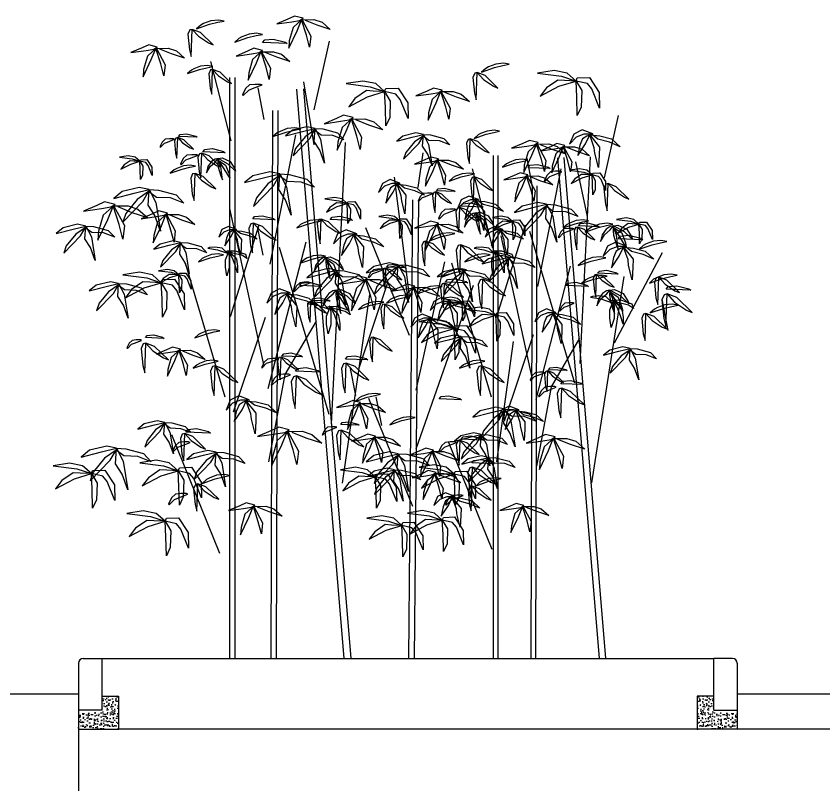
# Model space of a CAD drawing. Extents: x 216 to 1896, y 86 to 483.
# Drawn here: x 870.45 to 887.63, y 409.79 to 426.14 of the extents above; entities that cross this region are included whole.
import ezdxf

# ---------------------------------------------------------------- set-up
doc = ezdxf.new("R2010")
doc.units = 0
doc.header["$LTSCALE"] = 5
doc.header["$MEASUREMENT"] = 0
doc.layers.get('0').update_dxf_attribs({"linetype": 'CONTINUOUS'})
for name, color, linetype in [('尺寸标注', 4, 'CONTINUOUS'), ('次轮廓', 7, 'CONTINUOUS'), ('轮廓线', 1, 'CONTINUOUS')]:
    doc.layers.add(name, color=color, linetype=linetype)

# ---------------------------------------------------------------- blocks, each defined once
blk = doc.blocks.new('tree104')
at = {"color": 0}
for points in [[(-6377, 22067), (-6578, 22102), (-6839, 22076), (-7092, 21980), (-7188, 21927), (-7337, 21796), (-6883, 21953), (-6595, 22023), (-6377, 22067)], [(-3650, 22161), (-3949, 22235), (-4174, 22131), (-4563, 21966), (-4039, 22041), (-3770, 22086), (-3650, 22161), (-3994, 21847), (-4129, 21383), (-4144, 21129), (-3859, 21727), (-3695, 22131), (-3381, 21547), (-3425, 21159), (-3530, 21577), (-3702, 22113), (-3276, 22116), (-2991, 22026), (-2707, 21772), (-3156, 21921), (-3560, 22086)], [(-7487, 21778), (-7570, 21758), (-7633, 21611), (-7581, 21068), (-7518, 20839), (-7487, 21778), (-7267, 21538), (-6922, 21309), (-6766, 21246), (-7204, 21674), (-7487, 21778)], [(-5057, 21606), (-5258, 21641), (-5520, 21615), (-5773, 21519), (-5869, 21466), (-6017, 21335), (-5563, 21492), (-5275, 21562), (-5057, 21606)], [(-5049, 21318), (-4975, 21412), (-4682, 21444), (-4263, 21339), (-4200, 21287), (-5049, 21318)], [(-3260, 18994), (-2729, 21373)], [(-8694, 21167), (-8993, 21242), (-9218, 21137), (-9607, 20973), (-9083, 21048), (-8814, 21093), (-8694, 21167), (-9038, 20853), (-9173, 20390), (-9188, 20135), (-8904, 20734), (-8739, 21137), (-8425, 20554), (-8470, 20165), (-8574, 20584), (-8746, 21120), (-8320, 21122), (-8036, 21033), (-7751, 20778), (-8200, 20928), (-8604, 21093)], [(-5051, 21050), (-5350, 21125), (-5575, 21020), (-5964, 20856), (-5440, 20930), (-5171, 20975), (-5051, 21050), (-5395, 20736), (-5530, 20272), (-5545, 20018), (-5260, 20616), (-5096, 21020), (-4781, 20437), (-4826, 20048), (-4931, 20467), (-5103, 21003), (-4677, 21005), (-4392, 20916), (-4108, 20661), (-4557, 20811), (-4961, 20975)], [(-6778, 20492), (-6960, 20523), (-7198, 20499), (-7428, 20412), (-7516, 20365), (-7650, 20246), (-7238, 20388), (-6976, 20452), (-6778, 20492)], [(-6137, 17921), (-6846, 20663)], [(3486, 20569), (3285, 20604), (3023, 20578), (2770, 20482), (2674, 20429), (2526, 20298), (2980, 20455), (3268, 20525), (3486, 20569)], [(-6779, 20391), (-6855, 20372), (-6912, 20239), (-6865, 19745), (-6808, 19536), (-6779, 20391), (-6580, 20172), (-6266, 19963), (-6124, 19907), (-6523, 20296), (-6779, 20391)], [(2376, 20280), (2293, 20260), (2230, 20113), (2282, 19570), (2345, 19341), (2376, 20280), (2596, 20040), (2940, 19811), (3097, 19748), (2658, 20176), (2376, 20280)], [(5798, 19990), (5496, 20261), (5043, 20352), (4470, 20261), (5300, 20156), (5798, 19990), (5405, 20005), (5164, 20020), (4772, 19749), (4561, 19462), (5209, 19809), (5798, 19990), (5843, 20095), (6265, 20110), (6597, 19598), (6612, 19055), (6340, 19718), (6190, 19899), (5798, 19990), (5994, 19658), (5978, 19085), (5843, 18799), (5828, 19447), (5798, 19990)], [(-6196, 20117), (-6196, 0)], [(-6013, 20117), (-6013, 0)], [(-5123, 19873), (-5312, 19873), (-5500, 19853), (-5637, 19727), (-5741, 19507), (-5720, 19486), (-5532, 19675), (-5396, 19727), (-5071, 19853), (-5123, 19873)], [(-3260, 17782), (-3623, 19966)], [(-826, 19627), (-1128, 19899), (-1580, 19989), (-2153, 19899), (-1324, 19793), (-826, 19627), (-1218, 19642), (-1459, 19657), (-1852, 19386), (-2063, 19100), (-1414, 19446), (-826, 19627), (-781, 19733), (-358, 19748), (-27, 19235), (-12, 18693), (-283, 19356), (-434, 19537), (-826, 19627), (-630, 19296), (-645, 18723), (-781, 18436), (-796, 19085), (-826, 19627)], [(-4993, 18658), (-5201, 19750)], [(-3877, 19705), (-2234, 0)], [(-3636, 19725), (-1992, 0)], [(1169, 19669), (869, 19744), (645, 19639), (256, 19475), (780, 19550), (1049, 19595), (1169, 19669), (824, 19355), (690, 18892), (675, 18637), (959, 19236), (1124, 19639), (1438, 19056), (1393, 18667), (1288, 19086), (1117, 19622), (1543, 19624), (1827, 19535), (2111, 19280), (1662, 19430), (1258, 19595)], [(-4710, 18968), (-4765, 0)], [(-4527, 18968), (-4582, 0)], [(-1921, 18727), (-2250, 18809), (-2497, 18694), (-2925, 18513), (-2349, 18595), (-2053, 18644), (-1921, 18727), (-2300, 18381), (-2448, 17871), (-2464, 17591), (-2152, 18250), (-1970, 18694), (-1625, 18052), (-1674, 17624), (-1789, 18085), (-1978, 18674), (-1510, 18677), (-1197, 18579), (-884, 18299), (-1378, 18463), (-1822, 18644)], [(6789, 16636), (7272, 18799)], [(-3732, 18335), (-3933, 18370), (-4195, 18344), (-4448, 18248), (-4544, 18196), (-4692, 18065), (-4239, 18222), (-3951, 18292), (-3732, 18335)], [(-3235, 18345), (-3520, 18405), (-4013, 18285), (-4253, 18090), (-3669, 18240), (-3235, 18345), (-3041, 17971), (-2906, 17148), (-3071, 17597), (-3265, 17896), (-3235, 18345), (-2966, 18330), (-2457, 18195), (-2233, 17956), (-2622, 18105), (-3026, 18120), (-3250, 18285), (-3579, 18061), (-3909, 17657), (-3998, 17402), (-3415, 18001), (-3250, 18285)], [(517, 18138), (258, 18193), (-191, 18084), (-408, 17907), (122, 18043), (517, 18138), (694, 17798), (816, 17050), (666, 17458), (489, 17730), (517, 18138), (762, 18125), (1224, 18002), (1428, 17785), (1074, 17921), (707, 17934), (503, 18084), (204, 17880), (-96, 17513), (-177, 17282), (353, 17825), (503, 18084)], [(3147, 18252), (2965, 18284), (2727, 18260), (2497, 18173), (2409, 18125), (2274, 18006), (2687, 18149), (2949, 18212), (3147, 18252)], [(6380, 18164), (6013, 18300), (5720, 18154), (5573, 17808), (5814, 18060), (6086, 18164), (6380, 18164), (6170, 18081), (6024, 17986), (5929, 17767), (5856, 17411), (6128, 17819), (6275, 18123), (6610, 17704), (6600, 17432), (6579, 16992), (6453, 17494), (6432, 17683), (6275, 18123), (6621, 18091), (7029, 17986), (7322, 17714), (6956, 17871), (6558, 17976), (6369, 18123)], [(-8134, 17988), (-8277, 17988), (-8420, 17973), (-8523, 17877), (-8602, 17711), (-8587, 17695), (-8444, 17838), (-8341, 17877), (-8095, 17973), (-8134, 17988)], [(-7990, 18032), (-8053, 18016), (-8101, 17905), (-8061, 17494), (-8014, 17320), (-7990, 18032), (-7824, 17850), (-7562, 17676), (-7444, 17628), (-7776, 17953), (-7990, 18032)], [(-7960, 18068), (-7904, 18139), (-7682, 18163), (-7365, 18084), (-7317, 18044), (-7960, 18068)], [(-4785, 13651), (-3900, 18123)], [(2138, 17990), (2062, 17971), (2005, 17838), (2053, 17344), (2110, 17135), (2138, 17990), (2338, 17771), (2651, 17563), (2794, 17506), (2395, 17895), (2138, 17990)], [(4483, 17857), (4184, 17931), (3960, 17827), (3570, 17662), (4094, 17737), (4364, 17782), (4483, 17857), (4139, 17542), (4004, 17079), (3989, 16824), (4274, 17423), (4438, 17827), (4753, 17243), (4708, 16854), (4603, 17273), (4431, 17809), (4857, 17812), (5142, 17722), (5426, 17468), (4977, 17617), (4573, 17782)], [(-7121, 17535), (-7054, 17621), (-6788, 17649), (-6407, 17554), (-6350, 17507), (-7121, 17535)], [(-2668, 8108), (-2184, 17863)], [(5409, 17754), (5137, 17822), (4933, 17727), (4579, 17577), (5055, 17645), (5300, 17686), (5409, 17754), (5096, 17468), (4973, 17047), (4960, 16816), (5218, 17360), (5368, 17727), (5654, 17196), (5613, 16843), (5517, 17224), (5361, 17711), (5749, 17713), (6007, 17631), (6266, 17400), (5858, 17536), (5490, 17686)], [(-9301, 17211), (-9460, 17354), (-9698, 17402), (-9999, 17354), (-9563, 17298), (-9301, 17211), (-9507, 17219), (-9634, 17227), (-9841, 17084), (-9952, 16934), (-9610, 17116), (-9301, 17211), (-9277, 17267), (-9055, 17275), (-8880, 17005), (-8873, 16719), (-9015, 17068), (-9095, 17164), (-9301, 17211), (-9198, 17037), (-9206, 16735), (-9277, 16585), (-9285, 16926), (-9301, 17211)], [(-7330, 17440), (-7502, 17440), (-7673, 17421), (-7797, 17307), (-7892, 17107), (-7873, 17088), (-7702, 17259), (-7578, 17307), (-7283, 17421), (-7330, 17440)], [(-7157, 17492), (-7233, 17473), (-7290, 17340), (-7243, 16846), (-7186, 16638), (-7157, 17492), (-6958, 17274), (-6644, 17065), (-6502, 17008), (-6901, 17397), (-7157, 17492)], [(1041, 17292), (768, 17360), (564, 17265), (211, 17115), (687, 17183), (932, 17224), (1041, 17292), (728, 17006), (605, 16585), (592, 16353), (850, 16897), (1000, 17265), (1285, 16734), (1245, 16381), (1149, 16761), (993, 17249), (1381, 17251), (1639, 17169), (1898, 16938), (1489, 17074), (1122, 17224)], [(329, 16310), (513, 17509)], [(2928, 17412), (2928, 0)], [(3094, 17412), (3094, 0)], [(5375, 17346), (6821, 0)], [(5947, 10213), (6301, 17363)], [(-7372, 17047), (-7554, 17079), (-7792, 17055), (-8023, 16967), (-8110, 16920), (-8245, 16801), (-7832, 16944), (-7570, 17007), (-7372, 17047)], [(-6592, 17304), (-6695, 17288), (-6822, 17201), (-6949, 17026), (-6997, 16812), (-6870, 17026), (-6687, 17185), (-6592, 17304), (-6449, 17327), (-6172, 17201), (-6013, 16947), (-5989, 16875), (-6243, 17113), (-6592, 17304), (-6600, 17153), (-6584, 17010), (-6497, 16709), (-6441, 16574), (-6497, 17026), (-6592, 17256), (-6330, 17082), (-6211, 16772), (-6187, 16638), (-6465, 17074), (-6592, 17256)], [(4129, 17250), (3947, 17281), (3709, 17257), (3479, 17170), (3392, 17123), (3257, 17004), (3669, 17146), (3931, 17210), (4129, 17250)], [(4292, 16330), (4102, 17323)], [(4137, 16988), (4204, 17074), (4470, 17102), (4851, 17007), (4908, 16959), (4137, 16988)], [(5156, 17328), (6601, 0)], [(6191, 15301), (5791, 17197)], [(-7390, 16793), (-7473, 16773), (-7536, 16626), (-7484, 16083), (-7421, 15854), (-7390, 16793), (-7170, 16553), (-6826, 16324), (-6669, 16261), (-7108, 16689), (-7390, 16793)], [(-4454, 16777), (-4795, 16849), (-5388, 16705), (-5675, 16472), (-4975, 16652), (-4454, 16777), (-4221, 16329), (-4059, 15341), (-4257, 15880), (-4490, 16239), (-4454, 16777), (-4131, 16759), (-3520, 16598), (-3251, 16311), (-3718, 16490), (-4203, 16508), (-4472, 16705), (-4867, 16436), (-5262, 15952), (-5370, 15646), (-4670, 16364), (-4472, 16705)], [(2279, 16774), (2097, 16805), (1859, 16782), (1629, 16694), (1541, 16647), (1407, 16528), (1819, 16671), (2081, 16734), (2279, 16774)], [(2920, 14203), (2211, 16945)], [(4135, 16744), (3863, 16812), (3659, 16717), (3305, 16568), (3781, 16636), (4026, 16676), (4135, 16744), (3822, 16459), (3700, 16037), (3686, 15806), (3945, 16350), (4094, 16717), (4380, 16187), (4339, 15833), (4244, 16214), (4088, 16701), (4475, 16703), (4734, 16622), (4992, 16391), (4584, 16527), (4217, 16676)], [(4481, 12880), (5285, 16945)], [(5261, 16866), (5089, 16866), (4918, 16847), (4794, 16732), (4699, 16533), (4718, 16514), (4889, 16685), (5013, 16732), (5308, 16847), (5261, 16866)], [(6352, 16743), (6177, 16900), (5915, 16952), (5584, 16900), (6064, 16839), (6352, 16743), (6125, 16752), (5985, 16760), (5758, 16603), (5636, 16437), (6011, 16638), (6352, 16743), (6378, 16804), (6622, 16813), (6814, 16516), (6823, 16202), (6666, 16586), (6579, 16690), (6352, 16743), (6465, 16551), (6456, 16219), (6378, 16054), (6369, 16429), (6352, 16743)], [(-303, 16452), (-636, 16576), (-903, 16443), (-1036, 16129), (-817, 16357), (-570, 16452), (-303, 16452), (-493, 16376), (-627, 16291), (-712, 16091), (-779, 15767), (-532, 16138), (-398, 16414), (-94, 16034), (-103, 15786), (-122, 15387), (-236, 15843), (-255, 16015), (-398, 16414), (-84, 16386), (287, 16291), (554, 16043), (221, 16186), (-141, 16281), (-313, 16414)], [(33, 12549), (-487, 16661)], [(2278, 16673), (2202, 16654), (2145, 16521), (2192, 16027), (2249, 15818), (2278, 16673), (2477, 16454), (2791, 16246), (2933, 16189), (2534, 16578), (2278, 16673)], [(-8977, 16232), (-9318, 16304), (-9911, 16161), (-10198, 15927), (-9498, 16107), (-8977, 16232), (-8744, 15784), (-8582, 14796), (-8779, 15335), (-9013, 15694), (-8977, 16232), (-8654, 16214), (-8043, 16053), (-7774, 15766), (-8241, 15945), (-8726, 15963), (-8995, 16161), (-9390, 15891), (-9785, 15407), (-9893, 15102), (-9192, 15820), (-8995, 16161)], [(972, 16188), (1027, 16259), (1250, 16283), (1567, 16204), (1615, 16164), (972, 16188)], [(4279, 16367), (4232, 0)], [(4445, 16367), (4398, 0)], [(6910, 16437), (6827, 16416), (6764, 16270), (6816, 15727), (6879, 15497), (6910, 16437), (7130, 16197), (7475, 15967), (7631, 15905), (7192, 16333), (6910, 16437)], [(-2127, 15752), (-2301, 15909), (-2563, 15962), (-2895, 15909), (-2415, 15848), (-2127, 15752), (-2354, 15761), (-2493, 15770), (-2720, 15613), (-2843, 15447), (-2467, 15648), (-2127, 15752), (-2101, 15813), (-1856, 15822), (-1664, 15525), (-1656, 15211), (-1813, 15595), (-1900, 15700), (-2127, 15752), (-2013, 15560), (-2022, 15229), (-2101, 15063), (-2109, 15438), (-2127, 15752)], [(797, 16109), (654, 16109), (512, 16093), (408, 15998), (329, 15831), (345, 15815), (488, 15958), (591, 15998), (837, 16093), (797, 16109)], [(942, 16152), (878, 16136), (831, 16025), (871, 15614), (918, 15440), (942, 16152), (1108, 15970), (1369, 15796), (1488, 15748), (1155, 16073), (942, 16152)], [(2427, 15884), (2093, 16008), (1827, 15875), (1693, 15561), (1912, 15789), (2160, 15884), (2427, 15884), (2236, 15808), (2103, 15723), (2017, 15523), (1950, 15199), (2198, 15570), (2331, 15846), (2636, 15466), (2626, 15218), (2607, 14818), (2493, 15275), (2474, 15447), (2331, 15846), (2645, 15818), (3017, 15723), (3283, 15475), (2950, 15618), (2588, 15713), (2417, 15846)], [(-10157, 15721), (-10517, 15810), (-10786, 15685), (-11253, 15487), (-10624, 15577), (-10301, 15631), (-10157, 15721), (-10570, 15344), (-10732, 14787), (-10750, 14482), (-10409, 15200), (-10211, 15685), (-9834, 14985), (-9888, 14518), (-10014, 15021), (-10220, 15664), (-9708, 15667), (-9367, 15559), (-9026, 15254), (-9565, 15433), (-10050, 15631)], [(141, 15880), (0, 0)], [(341, 15878), (200, 0)], [(1811, 15655), (1877, 15741), (2144, 15770), (2525, 15674), (2582, 15627), (1811, 15655)], [(4781, 15722), (4471, 15787), (3932, 15657), (3671, 15444), (4308, 15608), (4781, 15722), (4993, 15314), (5140, 14416), (4961, 14906), (4748, 15232), (4781, 15722), (5075, 15706), (5630, 15559), (5875, 15298), (5450, 15461), (5010, 15477), (4765, 15657), (4406, 15412), (4046, 14971), (3949, 14694), (4585, 15347), (4765, 15657)], [(-8341, 15417), (-8640, 15492), (-8864, 15387), (-9253, 15222), (-8730, 15297), (-8460, 15342), (-8341, 15417), (-8685, 15103), (-8819, 14639), (-8834, 14385), (-8550, 14983), (-8385, 15387), (-8071, 14803), (-8116, 14415), (-8221, 14833), (-8393, 15369), (-7966, 15372), (-7682, 15282), (-7398, 15028), (-7847, 15177), (-8251, 15342)], [(-4993, 10116), (-6189, 15575)], [(1601, 15560), (1430, 15560), (1258, 15541), (1135, 15427), (1039, 15227), (1058, 15208), (1230, 15379), (1354, 15427), (1649, 15541), (1601, 15560)], [(1775, 15612), (1699, 15593), (1642, 15460), (1689, 14967), (1746, 14758), (1775, 15612), (1974, 15394), (2287, 15185), (2430, 15128), (2031, 15517), (1775, 15612)], [(2339, 15424), (2236, 15408), (2109, 15321), (1982, 15146), (1935, 14932), (2062, 15146), (2244, 15305), (2339, 15424), (2482, 15448), (2760, 15321), (2919, 15067), (2942, 14996), (2689, 15234), (2339, 15424), (2332, 15273), (2347, 15130), (2435, 14829), (2490, 14694), (2435, 15146), (2339, 15376), (2601, 15202), (2720, 14892), (2744, 14758), (2466, 15194), (2339, 15376)], [(-5391, 15214), (-5325, 15300), (-5058, 15328), (-4677, 15233), (-4620, 15185), (-5391, 15214)], [(-2996, 15154), (-3178, 15185), (-3416, 15162), (-3647, 15074), (-3734, 15027), (-3869, 14908), (-3456, 15051), (-3194, 15114), (-2996, 15154)], [(-3023, 15212), (-3099, 15193), (-3156, 15060), (-3109, 14566), (-3052, 14357), (-3023, 15212), (-2824, 14993), (-2511, 14785), (-2368, 14728), (-2767, 15117), (-3023, 15212)], [(-2707, 15195), (-2640, 15281), (-2374, 15309), (-1993, 15214), (-1936, 15166), (-2707, 15195)], [(-328, 15160), (-487, 15303), (-725, 15350), (-1027, 15303), (-590, 15247), (-328, 15160), (-535, 15168), (-662, 15176), (-868, 15033), (-979, 14882), (-638, 15065), (-328, 15160), (-305, 15216), (-82, 15223), (92, 14954), (100, 14668), (-43, 15017), (-122, 15112), (-328, 15160), (-225, 14986), (-233, 14684), (-305, 14534), (-313, 14875), (-328, 15160)], [(1035, 15072), (763, 15140), (559, 15045), (206, 14895), (682, 14963), (927, 15004), (1035, 15072), (723, 14787), (600, 14365), (586, 14134), (845, 14678), (995, 15045), (1280, 14515), (1239, 14161), (1144, 14542), (988, 15029), (1376, 15031), (1634, 14950), (1892, 14719), (1484, 14855), (1117, 15004)], [(3601, 15122), (3442, 15265), (3204, 15313), (2903, 15265), (3339, 15210), (3601, 15122), (3395, 15130), (3268, 15138), (3062, 14996), (2950, 14845), (3292, 15027), (3601, 15122), (3625, 15178), (3847, 15186), (4022, 14916), (4030, 14631), (3887, 14980), (3807, 15075), (3601, 15122), (3704, 14948), (3696, 14647), (3625, 14496), (3617, 14837), (3601, 15122)], [(6228, 15154), (6046, 15185), (5808, 15162), (5578, 15074), (5490, 15027), (5355, 14908), (5768, 15051), (6030, 15114), (6228, 15154)], [(7972, 15040), (7798, 15197), (7536, 15249), (7204, 15197), (7684, 15136), (7972, 15040), (7745, 15049), (7606, 15057), (7379, 14900), (7256, 14734), (7632, 14935), (7972, 15040), (7998, 15101), (8243, 15110), (8435, 14813), (8443, 14499), (8286, 14883), (8199, 14987), (7972, 15040), (8086, 14848), (8077, 14516), (7998, 14351), (7990, 14726), (7972, 15040)], [(-11173, 14971), (-11457, 15031), (-11951, 14911), (-12191, 14717), (-11607, 14866), (-11173, 14971), (-10978, 14597), (-10844, 13774), (-11008, 14223), (-11203, 14522), (-11173, 14971), (-10904, 14956), (-10395, 14821), (-10170, 14582), (-10559, 14732), (-10963, 14747), (-11188, 14911), (-11517, 14687), (-11846, 14283), (-11936, 14029), (-11353, 14627), (-11188, 14911)], [(-5956, 14853), (-6234, 14956), (-6456, 14845), (-6567, 14583), (-6385, 14774), (-6179, 14853), (-5956, 14853), (-6115, 14789), (-6226, 14718), (-6298, 14551), (-6353, 14282), (-6147, 14591), (-6036, 14821), (-5782, 14504), (-5790, 14298), (-5806, 13965), (-5901, 14345), (-5917, 14488), (-6036, 14821), (-5774, 14797), (-5464, 14718), (-5242, 14512), (-5520, 14631), (-5821, 14710), (-5964, 14821)], [(-6162, 11840), (-5169, 15007)], [(-5365, 15066), (-5456, 15043), (-5524, 14884), (-5467, 14291), (-5399, 14041), (-5365, 15066), (-5125, 14804), (-4749, 14553), (-4578, 14485), (-5057, 14952), (-5365, 15066)], [(-5034, 13957), (-5223, 14950)], [(-1793, 14706), (-2160, 14842), (-2453, 14696), (-2600, 14350), (-2359, 14601), (-2087, 14706), (-1793, 14706), (-2003, 14622), (-2149, 14528), (-2244, 14308), (-2317, 13952), (-2045, 14361), (-1898, 14664), (-1563, 14246), (-1573, 13973), (-1594, 13534), (-1720, 14036), (-1741, 14225), (-1898, 14664), (-1552, 14633), (-1144, 14528), (-851, 14256), (-1217, 14413), (-1615, 14518), (-1804, 14664)], [(33, 11178), (-1480, 14912)], [(3268, 14853), (2990, 14956), (2768, 14845), (2657, 14583), (2839, 14774), (3046, 14853), (3268, 14853), (3109, 14789), (2998, 14718), (2927, 14551), (2871, 14282), (3077, 14591), (3188, 14821), (3442, 14504), (3434, 14298), (3419, 13965), (3323, 14345), (3307, 14488), (3188, 14821), (3450, 14797), (3760, 14718), (3982, 14512), (3704, 14631), (3403, 14710), (3260, 14821)], [(3062, 11840), (4055, 15007)], [(5695, 14887), (5538, 14887), (5381, 14870), (5268, 14765), (5180, 14582), (5198, 14564), (5355, 14721), (5468, 14765), (5739, 14870), (5695, 14887)], [(5854, 14935), (5785, 14917), (5732, 14795), (5776, 14343), (5828, 14151), (5854, 14935), (6037, 14734), (6324, 14543), (6455, 14491), (6089, 14848), (5854, 14935)], [(5887, 14974), (5948, 15053), (6193, 15079), (6542, 14992), (6594, 14948), (5887, 14974)], [(7073, 15030), (6872, 15065), (6610, 15039), (6357, 14943), (6261, 14890), (6113, 14760), (6567, 14917), (6855, 14986), (7073, 15030)], [(7091, 14975), (6978, 14957), (6838, 14862), (6698, 14670), (6646, 14434), (6786, 14670), (6986, 14844), (7091, 14975), (7248, 15001), (7554, 14862), (7728, 14582), (7754, 14504), (7475, 14766), (7091, 14975), (7082, 14809), (7100, 14652), (7196, 14321), (7257, 14172), (7196, 14670), (7091, 14923), (7379, 14731), (7510, 14390), (7536, 14242), (7231, 14722), (7091, 14923)], [(1601, 14707), (1419, 14739), (1181, 14715), (951, 14628), (864, 14581), (729, 14462), (1141, 14604), (1403, 14668), (1601, 14707)], [(4292, 9666), (3204, 14629)], [(5757, 9535), (4196, 14786)], [(7258, 14526), (7332, 14620), (7625, 14652), (8044, 14547), (8107, 14495), (7258, 14526)], [(-7888, 14400), (-8147, 14454), (-8596, 14345), (-8813, 14169), (-8283, 14305), (-7888, 14400), (-7711, 14060), (-7589, 13312), (-7739, 13720), (-7916, 13992), (-7888, 14400), (-7643, 14386), (-7181, 14264), (-6977, 14046), (-7331, 14182), (-7698, 14196), (-7902, 14345), (-8201, 14142), (-8501, 13774), (-8582, 13543), (-8052, 14087), (-7902, 14345)], [(-4854, 9346), (-3545, 14426)], [(593, 14445), (517, 14426), (460, 14293), (507, 13800), (564, 13591), (593, 14445), (792, 14227), (1105, 14018), (1248, 13961), (849, 14350), (593, 14445)], [(1806, 14315), (1715, 14292), (1647, 14133), (1704, 13540), (1772, 13290), (1806, 14315), (2046, 14053), (2422, 13802), (2593, 13734), (2114, 14201), (1806, 14315)], [(7545, 14279), (7179, 14415), (6886, 14268), (6739, 13923), (6980, 14174), (7252, 14279), (7545, 14279), (7336, 14195), (7189, 14101), (7095, 13881), (7022, 13525), (7294, 13933), (7441, 14237), (7776, 13818), (7765, 13546), (7744, 13106), (7619, 13609), (7598, 13797), (7441, 14237), (7786, 14205), (8195, 14101), (8488, 13828), (8121, 13986), (7723, 14090), (7535, 14237)], [(8940, 14438), (8739, 14473), (8477, 14447), (8224, 14351), (8128, 14298), (7980, 14167), (8434, 14324), (8722, 14394), (8940, 14438)], [(-6401, 13973), (-6583, 14004), (-6821, 13980), (-7051, 13893), (-7139, 13846), (-7273, 13727), (-6861, 13869), (-6599, 13933), (-6401, 13973)], [(-6329, 14084), (-6448, 14210), (-6702, 14242), (-6885, 14226), (-6948, 14203), (-6615, 14147), (-6266, 14028), (-6337, 14091), (-6258, 14107), (-6004, 14115), (-5647, 13996), (-5591, 13846), (-5750, 13949), (-6083, 14036), (-6250, 14115), (-6020, 13917), (-5956, 13822), (-5917, 13576), (-5917, 13354), (-6004, 13616), (-6091, 13854), (-6226, 14107), (-6202, 13909), (-6202, 13528), (-6290, 13251), (-6337, 13544), (-6337, 13806), (-6224, 14093)], [(-2747, 8452), (-4464, 14228)], [(2823, 13973), (2641, 14004), (2403, 13980), (2173, 13893), (2086, 13846), (1951, 13727), (2363, 13869), (2625, 13933), (2823, 13973)], [(2895, 14084), (2776, 14210), (2522, 14242), (2339, 14226), (2276, 14203), (2609, 14147), (2958, 14028), (2887, 14091), (2966, 14107), (3220, 14115), (3577, 13996), (3633, 13846), (3474, 13949), (3141, 14036), (2974, 14115), (3204, 13917), (3268, 13822), (3307, 13576), (3307, 13354), (3220, 13616), (3133, 13854), (2998, 14107), (3022, 13909), (3022, 13528), (2935, 13251), (2887, 13544), (2887, 13806), (3000, 14093)], [(7136, 10927), (8793, 14057)], [(-2876, 13933), (-3058, 13964), (-3296, 13940), (-3526, 13853), (-3614, 13806), (-3749, 13687), (-3336, 13829), (-3074, 13893), (-2876, 13933)], [(-2859, 13882), (-2962, 13867), (-3089, 13779), (-3216, 13605), (-3264, 13391), (-3137, 13605), (-2954, 13763), (-2859, 13882), (-2716, 13906), (-2438, 13779), (-2280, 13526), (-2256, 13454), (-2510, 13692), (-2859, 13882), (-2867, 13732), (-2851, 13589), (-2764, 13288), (-2708, 13153), (-2764, 13605), (-2859, 13835), (-2597, 13660), (-2478, 13351), (-2454, 13216), (-2732, 13652), (-2859, 13835)], [(269, 9288), (1262, 13731)], [(3472, 13894), (3213, 13948), (2764, 13839), (2547, 13662), (3077, 13798), (3472, 13894), (3649, 13554), (3771, 12806), (3622, 13214), (3445, 13486), (3472, 13894), (3717, 13880), (4179, 13758), (4383, 13540), (4030, 13676), (3662, 13690), (3458, 13839), (3159, 13635), (2860, 13268), (2778, 13037), (3309, 13581), (3458, 13839)], [(6832, 13873), (6632, 13908), (6370, 13882), (6117, 13786), (6021, 13734), (5872, 13603), (6326, 13760), (6614, 13829), (6832, 13873)], [(-7951, 13281), (-8109, 13423), (-8347, 13471), (-8649, 13423), (-8213, 13368), (-7951, 13281), (-8157, 13289), (-8284, 13297), (-8490, 13154), (-8601, 13003), (-8260, 13186), (-7951, 13281), (-7927, 13336), (-7705, 13344), (-7530, 13075), (-7522, 12789), (-7665, 13138), (-7744, 13233), (-7951, 13281), (-7848, 13106), (-7855, 12805), (-7927, 12654), (-7935, 12995), (-7951, 13281)], [(-6351, 9051), (-7723, 13684)], [(-2499, 13438), (-2783, 13497), (-3277, 13378), (-3516, 13183), (-2932, 13333), (-2499, 13438), (-2304, 13064), (-2169, 12241), (-2334, 12690), (-2528, 12989), (-2499, 13438), (-2229, 13423), (-1720, 13288), (-1496, 13049), (-1885, 13198), (-2289, 13213), (-2513, 13378), (-2843, 13153), (-3172, 12749), (-3262, 12495), (-2678, 13094), (-2513, 13378)], [(-356, 13631), (-667, 13697), (-1205, 13566), (-1466, 13354), (-830, 13517), (-356, 13631), (-144, 13224), (3, 12326), (-177, 12816), (-389, 13142), (-356, 13631), (-63, 13615), (493, 13468), (737, 13207), (313, 13370), (-128, 13387), (-373, 13566), (-732, 13321), (-1091, 12881), (-1189, 12604), (-552, 13256), (-373, 13566)], [(-925, 13473), (-1068, 13473), (-1211, 13457), (-1314, 13362), (-1393, 13195), (-1378, 13180), (-1235, 13322), (-1132, 13362), (-886, 13457), (-925, 13473)], [(-781, 13516), (-844, 13500), (-892, 13390), (-852, 12978), (-804, 12804), (-781, 13516), (-615, 13334), (-353, 13160), (-235, 13113), (-567, 13437), (-781, 13516)], [(-751, 13552), (-695, 13624), (-473, 13647), (-156, 13568), (-108, 13528), (-751, 13552)], [(1921, 13439), (1662, 13493), (1214, 13385), (996, 13208), (1526, 13344), (1921, 13439), (2098, 13099), (2220, 12351), (2071, 12759), (1894, 13031), (1921, 13439), (2166, 13425), (2628, 13303), (2832, 13086), (2479, 13222), (2111, 13235), (1907, 13385), (1608, 13181), (1309, 12814), (1227, 12582), (1758, 13126), (1907, 13385)], [(2011, 13452), (1829, 13484), (1591, 13460), (1361, 13373), (1273, 13325), (1138, 13206), (1551, 13349), (1813, 13412), (2011, 13452)], [(2873, 9051), (1502, 13684)], [(4417, 8967), (5607, 13584)], [(6546, 13335), (6607, 13413), (6852, 13439), (7201, 13352), (7253, 13308), (6546, 13335)], [(-8562, 13010), (-8864, 13281), (-9316, 13372), (-9890, 13281), (-9060, 13176), (-8562, 13010), (-8955, 13025), (-9196, 13040), (-9588, 12769), (-9799, 12482), (-9151, 12829), (-8562, 13010), (-8517, 13116), (-8095, 13131), (-7763, 12618), (-7748, 12075), (-8019, 12739), (-8170, 12920), (-8562, 13010), (-8366, 12678), (-8381, 12106), (-8517, 11819), (-8532, 12467), (-8562, 13010)], [(-1430, 13166), (-1756, 13248), (-2001, 13134), (-2425, 12954), (-1854, 13036), (-1560, 13085), (-1430, 13166), (-1805, 12824), (-1952, 12318), (-1968, 12040), (-1658, 12693), (-1478, 13134), (-1136, 12497), (-1185, 12073), (-1299, 12530), (-1486, 13114), (-1021, 13117), (-711, 13019), (-401, 12742), (-891, 12905), (-1332, 13085)], [(1279, 13033), (1345, 13119), (1612, 13147), (1993, 13052), (2050, 13004), (1279, 13033)], [(6871, 13234), (6689, 13266), (6451, 13242), (6220, 13155), (6133, 13107), (5998, 12988), (6411, 13131), (6673, 13194), (6871, 13234)], [(6340, 6080), (7468, 13227)], [(6513, 13295), (6444, 13277), (6391, 13156), (6435, 12703), (6487, 12512), (6513, 13295), (6696, 13095), (6983, 12903), (7114, 12851), (6748, 13208), (6513, 13295)], [(9298, 13268), (9097, 13303), (8835, 13277), (8582, 13181), (8486, 13129), (8338, 12998), (8792, 13155), (9080, 13225), (9298, 13268)], [(8660, 13200), (8577, 13179), (8514, 13033), (8566, 12490), (8629, 12260), (8660, 13200), (8880, 12960), (9224, 12730), (9381, 12668), (8942, 13096), (8660, 13200)], [(-10035, 12983), (-10319, 13042), (-10813, 12923), (-11052, 12728), (-10469, 12878), (-10035, 12983), (-9840, 12609), (-9705, 11786), (-9870, 12235), (-10065, 12534), (-10035, 12983), (-9765, 12968), (-9256, 12833), (-9032, 12594), (-9421, 12743), (-9825, 12758), (-10050, 12923), (-10379, 12698), (-10708, 12295), (-10798, 12040), (-10214, 12639), (-10050, 12923)], [(-3449, 13026), (-3606, 13026), (-3763, 13009), (-3876, 12904), (-3964, 12721), (-3946, 12704), (-3789, 12861), (-3676, 12904), (-3405, 13009), (-3449, 13026)], [(-3768, 12909), (-3701, 12994), (-3434, 13023), (-3054, 12928), (-2996, 12880), (-3768, 12909)], [(-1703, 10063), (-700, 13048)], [(222, 12890), (-50, 12958), (-254, 12863), (-608, 12713), (-132, 12781), (113, 12822), (222, 12890), (-91, 12604), (-213, 12183), (-227, 11952), (32, 12496), (181, 12863), (467, 12332), (426, 11979), (331, 12360), (175, 12847), (562, 12849), (821, 12768), (1079, 12536), (671, 12672), (304, 12822)], [(269, 7255), (2255, 12927)], [(1170, 12872), (987, 12903), (749, 12879), (519, 12792), (432, 12745), (297, 12626), (710, 12768), (972, 12832), (1170, 12872)], [(1243, 12990), (1167, 12971), (1110, 12838), (1157, 12344), (1214, 12135), (1243, 12990), (1442, 12771), (1756, 12563), (1898, 12506), (1499, 12895), (1243, 12990)], [(2571, 13131), (2480, 13108), (2411, 12949), (2468, 12356), (2537, 12106), (2571, 13131), (2810, 12869), (3186, 12618), (3357, 12550), (2879, 13017), (2571, 13131)], [(5457, 12909), (5523, 12994), (5790, 13023), (6171, 12928), (6228, 12880), (5457, 12909)], [(8920, 12781), (8993, 12875), (9286, 12906), (9705, 12802), (9768, 12749), (8920, 12781)], [(-4099, 12657), (-4466, 12793), (-4759, 12647), (-4906, 12301), (-4665, 12552), (-4392, 12657), (-4099, 12657), (-4309, 12573), (-4455, 12479), (-4550, 12259), (-4623, 11903), (-4351, 12312), (-4204, 12615), (-3869, 12197), (-3879, 11924), (-3900, 11485), (-4026, 11987), (-4047, 12176), (-4204, 12615), (-3858, 12584), (-3450, 12479), (-3157, 12207), (-3523, 12364), (-3921, 12469), (-4110, 12615)], [(-2505, 12751), (-2618, 12733), (-2758, 12637), (-2897, 12446), (-2950, 12210), (-2810, 12446), (-2609, 12620), (-2505, 12751), (-2348, 12777), (-2042, 12637), (-1868, 12358), (-1841, 12280), (-2121, 12541), (-2505, 12751), (-2513, 12585), (-2496, 12428), (-2400, 12097), (-2339, 11948), (-2400, 12446), (-2505, 12699), (-2217, 12507), (-2086, 12166), (-2060, 12018), (-2365, 12498), (-2505, 12699)], [(-2284, 6074), (-1339, 12596)], [(108, 12551), (-74, 12583), (-312, 12559), (-542, 12472), (-629, 12424), (-764, 12305), (-352, 12448), (-90, 12512), (108, 12551)], [(6968, 12751), (6855, 12733), (6715, 12637), (6576, 12446), (6523, 12210), (6663, 12446), (6864, 12620), (6968, 12751), (7125, 12777), (7431, 12637), (7606, 12358), (7632, 12280), (7352, 12541), (6968, 12751), (6960, 12585), (6977, 12428), (7073, 12097), (7134, 11948), (7073, 12446), (6968, 12699), (7256, 12507), (7387, 12166), (7414, 12018), (7108, 12498), (6968, 12699)], [(8949, 12618), (8848, 12593), (8773, 12417), (8836, 11766), (8911, 11490), (8949, 12618), (9212, 12330), (9626, 12054), (9814, 11979), (9287, 12493), (8949, 12618)], [(-2828, 12157), (-2959, 12296), (-3238, 12331), (-3439, 12314), (-3509, 12287), (-3142, 12226), (-2758, 12095), (-2837, 12165), (-2749, 12183), (-2470, 12191), (-2077, 12061), (-2016, 11895), (-2191, 12008), (-2557, 12104), (-2741, 12191), (-2487, 11973), (-2418, 11869), (-2374, 11598), (-2374, 11354), (-2470, 11642), (-2566, 11904), (-2714, 12183), (-2688, 11965), (-2688, 11546), (-2784, 11241), (-2837, 11563), (-2837, 11851), (-2712, 12167)], [(-3384, 12355), (-3448, 12339), (-3495, 12229), (-3456, 11817), (-3408, 11643), (-3384, 12355), (-3218, 12173), (-2957, 11999), (-2838, 11952), (-3171, 12276), (-3384, 12355)], [(-3354, 12391), (-3299, 12463), (-3077, 12486), (-2759, 12407), (-2712, 12367), (-3354, 12391)], [(-853, 12331), (-1035, 12363), (-1273, 12339), (-1503, 12252), (-1591, 12204), (-1726, 12085), (-1313, 12228), (-1051, 12291), (-853, 12331)], [(1480, 12369), (1146, 12492), (880, 12359), (746, 12045), (965, 12273), (1213, 12369), (1480, 12369), (1289, 12292), (1156, 12207), (1070, 12007), (1003, 11683), (1251, 12055), (1384, 12331), (1689, 11950), (1679, 11702), (1660, 11303), (1546, 11760), (1527, 11931), (1384, 12331), (1698, 12302), (2070, 12207), (2336, 11959), (2003, 12102), (1641, 12197), (1470, 12331)], [(1859, 12320), (1700, 12463), (1462, 12510), (1160, 12463), (1597, 12407), (1859, 12320), (1652, 12328), (1525, 12336), (1319, 12193), (1208, 12042), (1549, 12225), (1859, 12320), (1882, 12375), (2105, 12383), (2279, 12114), (2287, 11828), (2144, 12177), (2065, 12272), (1859, 12320), (1962, 12145), (1954, 11844), (1882, 11693), (1874, 12034), (1859, 12320)], [(5695, 12312), (5552, 12312), (5410, 12296), (5306, 12201), (5227, 12034), (5243, 12018), (5386, 12161), (5489, 12201), (5735, 12296), (5695, 12312)], [(6975, 12378), (6844, 12517), (6565, 12552), (6364, 12535), (6294, 12508), (6661, 12447), (7045, 12317), (6966, 12386), (7054, 12404), (7333, 12412), (7726, 12282), (7787, 12116), (7612, 12229), (7246, 12325), (7062, 12412), (7315, 12194), (7385, 12090), (7429, 11819), (7429, 11575), (7333, 11863), (7237, 12125), (7089, 12404), (7115, 12186), (7115, 11767), (7019, 11462), (6966, 11784), (6966, 12072), (7090, 12388)], [(8990, 11353), (8782, 12444)], [(-820, 12269), (-896, 12250), (-953, 12117), (-906, 11624), (-849, 11415), (-820, 12269), (-621, 12051), (-307, 11842), (-165, 11785), (-564, 12174), (-820, 12269)], [(3027, 11886), (2798, 12092), (2455, 12160), (2021, 12092), (2650, 12012), (3027, 11886), (2730, 11897), (2547, 11909), (2250, 11703), (2090, 11486), (2581, 11749), (3027, 11886), (3061, 11966), (3381, 11977), (3632, 11589), (3644, 11178), (3438, 11681), (3324, 11818), (3027, 11886), (3175, 11635), (3164, 11201), (3061, 10984), (3049, 11475), (3027, 11886)], [(5104, 11976), (4771, 12100), (4504, 11967), (4371, 11653), (4590, 11881), (4837, 11976), (5104, 11976), (4913, 11900), (4780, 11814), (4694, 11615), (4628, 11291), (4875, 11662), (5009, 11938), (5313, 11558), (5304, 11310), (5285, 10910), (5170, 11367), (5151, 11538), (5009, 11938), (5323, 11910), (5694, 11814), (5961, 11567), (5627, 11710), (5266, 11805), (5094, 11938)], [(9329, 12233), (9129, 12268), (8867, 12242), (8614, 12146), (8518, 12094), (8369, 11963), (8823, 12120), (9111, 12190), (9329, 12233)], [(-6052, 8536), (-4949, 11819)], [(811, 11790), (477, 11914), (211, 11781), (77, 11467), (296, 11695), (544, 11790), (811, 11790), (620, 11714), (487, 11628), (401, 11429), (335, 11105), (582, 11476), (715, 11752), (1020, 11372), (1011, 11124), (992, 10724), (877, 11181), (858, 11352), (715, 11752), (1030, 11724), (1401, 11628), (1668, 11381), (1334, 11524), (973, 11619), (801, 11752)], [(1578, 11424), (1304, 11670), (893, 11753), (372, 11670), (1126, 11574), (1578, 11424), (1222, 11437), (1002, 11451), (646, 11204), (454, 10944), (1044, 11259), (1578, 11424), (1619, 11520), (2003, 11533), (2305, 11067), (2319, 10574), (2072, 11177), (1935, 11341), (1578, 11424), (1757, 11122), (1743, 10601), (1619, 10341), (1606, 10930), (1578, 11424)], [(8220, 11945), (8136, 11924), (8073, 11778), (8126, 11235), (8188, 11005), (8220, 11945), (8439, 11705), (8784, 11475), (8940, 11413), (8502, 11841), (8220, 11945)], [(-4264, 9834), (-3186, 11681)], [(-9105, 11107), (-9050, 11178), (-8828, 11202), (-8510, 11123), (-8463, 11083), (-9105, 11107)], [(-6526, 11345), (-6709, 11377), (-6947, 11353), (-7177, 11266), (-7264, 11219), (-7399, 11100), (-6986, 11242), (-6725, 11306), (-6526, 11345)], [(1827, 11144), (1568, 11198), (1119, 11089), (902, 10912), (1432, 11048), (1827, 11144), (2004, 10804), (2126, 10056), (1977, 10464), (1800, 10736), (1827, 11144), (2072, 11130), (2534, 11008), (2738, 10790), (2385, 10926), (2017, 10940), (1813, 11089), (1514, 10885), (1215, 10518), (1133, 10287), (1664, 10831), (1813, 11089)], [(3328, 8229), (4332, 11215)], [(-9280, 11028), (-9423, 11028), (-9566, 11012), (-9669, 10917), (-9748, 10750), (-9732, 10734), (-9589, 10877), (-9486, 10917), (-9240, 11012), (-9280, 11028)], [(-9094, 10915), (-9186, 10893), (-9254, 10733), (-9197, 10141), (-9129, 9890), (-9094, 10915), (-8855, 10653), (-8479, 10403), (-8308, 10334), (-8787, 10801), (-9094, 10915)], [(-1221, 11128), (-1297, 11109), (-1354, 10976), (-1306, 10483), (-1249, 10274), (-1221, 11128), (-1021, 10910), (-708, 10701), (-566, 10644), (-964, 11033), (-1221, 11128)], [(3056, 6807), (3630, 10976)], [(4954, 9410), (5934, 11089)], [(-7897, 10709), (-8169, 10777), (-8373, 10682), (-8727, 10532), (-8251, 10600), (-8006, 10641), (-7897, 10709), (-8210, 10423), (-8332, 10002), (-8346, 9771), (-8088, 10315), (-7938, 10682), (-7652, 10151), (-7693, 9798), (-7788, 10179), (-7944, 10666), (-7557, 10668), (-7299, 10587), (-7040, 10355), (-7448, 10491), (-7815, 10641)], [(7674, 10732), (7416, 10787), (6967, 10678), (6749, 10501), (7280, 10637), (7674, 10732), (7851, 10393), (7973, 9645), (7824, 10053), (7647, 10325), (7674, 10732), (7919, 10719), (8381, 10597), (8586, 10379), (8232, 10515), (7865, 10529), (7660, 10678), (7361, 10474), (7062, 10107), (6980, 9876), (7511, 10420), (7660, 10678)], [(-4572, 10384), (-4729, 10384), (-4886, 10366), (-5000, 10262), (-5087, 10079), (-5070, 10061), (-4913, 10218), (-4799, 10262), (-4529, 10366), (-4572, 10384)], [(-4413, 10431), (-4483, 10414), (-4535, 10292), (-4492, 9840), (-4439, 9648), (-4413, 10431), (-4230, 10231), (-3943, 10040), (-3813, 9988), (-4178, 10344), (-4413, 10431)], [(-4380, 10471), (-4319, 10550), (-4075, 10576), (-3726, 10489), (-3673, 10445), (-4380, 10471)], [(-2183, 10366), (-2116, 10452), (-1850, 10481), (-1469, 10385), (-1412, 10338), (-2183, 10366)], [(-6583, 10292), (-6765, 10323), (-7003, 10300), (-7233, 10212), (-7320, 10165), (-7455, 10046), (-7043, 10189), (-6781, 10252), (-6583, 10292)], [(-6696, 10134), (-6787, 10111), (-6855, 9952), (-6798, 9360), (-6730, 9109), (-6696, 10134), (-6456, 9872), (-6080, 9622), (-5909, 9553), (-6388, 10020), (-6696, 10134)], [(-3910, 9944), (-3837, 10038), (-3544, 10070), (-3125, 9965), (-3062, 9913), (-3910, 9944)], [(-2157, 10218), (-2248, 10196), (-2316, 10036), (-2259, 9444), (-2191, 9193), (-2157, 10218), (-1917, 9956), (-1541, 9706), (-1370, 9637), (-1849, 10104), (-2157, 10218)], [(-1826, 9109), (-2015, 10102)], [(2642, 10292), (2459, 10323), (2221, 10300), (1991, 10212), (1904, 10165), (1769, 10046), (2181, 10189), (2443, 10252), (2642, 10292)], [(2529, 10134), (2437, 10111), (2369, 9952), (2426, 9360), (2494, 9109), (2529, 10134), (2768, 9872), (3144, 9622), (3315, 9553), (2836, 10020), (2529, 10134)], [(4848, 9989), (4904, 10060), (5126, 10084), (5443, 10005), (5491, 9965), (4848, 9989)], [(-4829, 6807), (-4264, 9834)], [(-4141, 9839), (-4329, 9839), (-4518, 9818), (-4654, 9693), (-4759, 9473), (-4738, 9452), (-4549, 9640), (-4413, 9693), (-4088, 9818), (-4141, 9839)], [(4674, 9910), (4531, 9910), (4388, 9894), (4285, 9799), (4206, 9632), (4222, 9616), (4364, 9759), (4468, 9799), (4713, 9894), (4674, 9910)], [(4818, 9953), (4755, 9937), (4707, 9826), (4747, 9415), (4795, 9241), (4818, 9953), (4984, 9771), (5246, 9597), (5364, 9549), (5032, 9874), (4818, 9953)], [(-3881, 9781), (-3982, 9756), (-4057, 9581), (-3994, 8929), (-3919, 8653), (-3881, 9781), (-3618, 9493), (-3204, 9217), (-3016, 9142), (-3543, 9656), (-3881, 9781)], [(5276, 9510), (5342, 9595), (5609, 9624), (5990, 9529), (6047, 9481), (5276, 9510)], [(4441, 6658), (4954, 9410)], [(5066, 9415), (4895, 9415), (4723, 9396), (4600, 9281), (4504, 9082), (4523, 9062), (4695, 9234), (4818, 9281), (5114, 9396), (5066, 9415)], [(5302, 9362), (5211, 9339), (5142, 9179), (5199, 8587), (5268, 8337), (5302, 9362), (5541, 9100), (5917, 8849), (6088, 8781), (5610, 9248), (5302, 9362)], [(-5510, 8954), (-5877, 9090), (-6170, 8944), (-6317, 8598), (-6076, 8850), (-5804, 8954), (-5510, 8954), (-5720, 8870), (-5866, 8776), (-5961, 8556), (-6034, 8201), (-5762, 8609), (-5615, 8912), (-5280, 8494), (-5290, 8221), (-5311, 7782), (-5437, 8284), (-5458, 8473), (-5615, 8912), (-5269, 8881), (-4861, 8776), (-4568, 8504), (-4934, 8661), (-5332, 8766), (-5521, 8912)], [(-973, 9146), (-1155, 9178), (-1393, 9154), (-1624, 9067), (-1711, 9019), (-1846, 8900), (-1433, 9043), (-1171, 9106), (-973, 9146)], [(145, 5267), (-1368, 9001)], [(-927, 8062), (-1116, 9054)], [(1067, 8984), (1133, 9070), (1400, 9098), (1781, 9003), (1838, 8955), (1067, 8984)], [(-1658, 8866), (-1930, 8934), (-2134, 8838), (-2488, 8689), (-2012, 8757), (-1767, 8798), (-1658, 8866), (-1971, 8580), (-2094, 8159), (-2107, 7927), (-1849, 8471), (-1699, 8838), (-1413, 8308), (-1454, 7955), (-1549, 8335), (-1706, 8822), (-1318, 8825), (-1060, 8743), (-801, 8512), (-1209, 8648), (-1577, 8798)], [(3331, 8633), (3021, 8698), (2482, 8568), (2221, 8355), (2858, 8519), (3331, 8633), (3544, 8225), (3691, 7327), (3511, 7817), (3299, 8143), (3331, 8633), (3625, 8616), (4180, 8470), (4425, 8209), (4001, 8372), (3560, 8388), (3315, 8568), (2956, 8323), (2597, 7882), (2499, 7605), (3135, 8258), (3315, 8568)], [(3821, 8610), (3488, 8734), (3221, 8600), (3088, 8286), (3307, 8515), (3554, 8610), (3821, 8610), (3630, 8534), (3497, 8448), (3412, 8248), (3345, 7925), (3592, 8296), (3726, 8572), (4030, 8191), (4021, 7944), (4002, 7544), (3888, 8001), (3869, 8172), (3726, 8572), (4040, 8543), (4411, 8448), (4678, 8201), (4345, 8344), (3983, 8439), (3811, 8572)], [(-8439, 8172), (-8697, 8227), (-9146, 8118), (-9364, 7941), (-8833, 8077), (-8439, 8172), (-8262, 7832), (-8139, 7085), (-8289, 7492), (-8466, 7764), (-8439, 8172), (-8194, 8159), (-7731, 8036), (-7527, 7819), (-7881, 7955), (-8248, 7968), (-8452, 8118), (-8752, 7914), (-9051, 7547), (-9132, 7316), (-8602, 7860), (-8452, 8118)], [(-2347, 8099), (-2292, 8171), (-2069, 8194), (-1752, 8115), (-1704, 8075), (-2347, 8099)], [(232, 8338), (50, 8369), (-189, 8346), (-419, 8258), (-506, 8211), (-641, 8092), (-228, 8235), (34, 8298), (232, 8338)], [(-7708, 7832), (-7634, 7926), (-7341, 7958), (-6922, 7853), (-6859, 7801), (-7708, 7832)], [(-4134, 7918), (-4493, 8008), (-4763, 7882), (-5230, 7684), (-4601, 7774), (-4278, 7828), (-4134, 7918), (-4547, 7541), (-4709, 6984), (-4727, 6679), (-4386, 7397), (-4188, 7882), (-3811, 7182), (-3865, 6715), (-3991, 7218), (-4197, 7861), (-3685, 7864), (-3344, 7756), (-3003, 7451), (-3542, 7631), (-4027, 7828)], [(-2522, 8020), (-2664, 8020), (-2807, 8004), (-2910, 7909), (-2990, 7742), (-2974, 7726), (-2831, 7869), (-2728, 7909), (-2482, 8004), (-2522, 8020)], [(-2336, 7908), (-2427, 7885), (-2496, 7725), (-2439, 7133), (-2370, 6882), (-2336, 7908), (-2097, 7646), (-1721, 7395), (-1550, 7327), (-2028, 7794), (-2336, 7908)], [(-6531, 3631), (-8195, 7738)], [(-7747, 7785), (-7831, 7764), (-7894, 7617), (-7841, 7074), (-7779, 6845), (-7747, 7785), (-7528, 7544), (-7183, 7315), (-7026, 7252), (-7465, 7680), (-7747, 7785)], [(-1139, 7701), (-1411, 7769), (-1615, 7674), (-1969, 7524), (-1493, 7592), (-1248, 7633), (-1139, 7701), (-1452, 7416), (-1574, 6994), (-1588, 6763), (-1329, 7307), (-1180, 7674), (-894, 7144), (-935, 6790), (-1030, 7171), (-1186, 7658), (-799, 7660), (-540, 7579), (-282, 7348), (-690, 7484), (-1057, 7633)], [(2517, 7759), (2259, 7813), (1810, 7704), (1592, 7528), (2123, 7664), (2517, 7759), (2694, 7419), (2816, 6671), (2667, 7079), (2490, 7351), (2517, 7759), (2762, 7745), (3225, 7623), (3429, 7405), (3075, 7541), (2708, 7555), (2504, 7704), (2204, 7500), (1905, 7133), (1823, 6902), (2354, 7446), (2504, 7704)], [(1823, 7590), (1890, 7676), (2157, 7704), (2538, 7609), (2595, 7561), (1823, 7590)], [(5072, 7668), (4745, 7749), (4501, 7635), (4076, 7456), (4647, 7537), (4941, 7586), (5072, 7668), (4696, 7325), (4550, 6819), (4533, 6542), (4843, 7195), (5023, 7635), (5366, 6999), (5317, 6575), (5203, 7031), (5015, 7616), (5480, 7619), (5790, 7521), (6100, 7244), (5611, 7407), (5170, 7586)], [(-10105, 7280), (-10447, 7352), (-11039, 7208), (-11327, 6975), (-10626, 7154), (-10105, 7280), (-9872, 6831), (-9710, 5844), (-9908, 6382), (-10141, 6741), (-10105, 7280), (-9782, 7262), (-9172, 7100), (-8902, 6813), (-9369, 6993), (-9854, 7011), (-10123, 7208), (-10518, 6939), (-10913, 6454), (-11021, 6149), (-10321, 6867), (-10123, 7208)], [(-7610, 7495), (-7782, 7495), (-7953, 7476), (-8077, 7362), (-8172, 7162), (-8153, 7143), (-7981, 7314), (-7858, 7362), (-7563, 7476), (-7610, 7495)], [(867, 7211), (595, 7279), (391, 7184), (37, 7034), (514, 7102), (759, 7143), (867, 7211), (554, 6926), (432, 6504), (418, 6273), (677, 6817), (827, 7184), (1112, 6654), (1071, 6300), (976, 6681), (820, 7168), (1207, 7170), (1466, 7089), (1724, 6858), (1316, 6994), (949, 7143)], [(1614, 7495), (1443, 7495), (1271, 7476), (1147, 7362), (1052, 7162), (1071, 7143), (1243, 7314), (1366, 7362), (1662, 7476), (1614, 7495)], [(2893, 3770), (1380, 7504)], [(1787, 7547), (1711, 7528), (1654, 7395), (1702, 6901), (1759, 6692), (1787, 7547), (1987, 7328), (2300, 7119), (2443, 7063), (2044, 7452), (1787, 7547)], [(-6659, 7142), (-6944, 7202), (-7437, 7082), (-7677, 6888), (-7093, 7038), (-6659, 7142), (-6465, 6768), (-6330, 5946), (-6495, 6394), (-6689, 6694), (-6659, 7142), (-6390, 7127), (-5881, 6993), (-5657, 6753), (-6046, 6903), (-6450, 6918), (-6674, 7082), (-7003, 6858), (-7333, 6454), (-7422, 6200), (-6839, 6798), (-6674, 7082)], [(-356, 7088), (-667, 7153), (-1205, 7023), (-1466, 6810), (-830, 6974), (-356, 7088), (-144, 6680), (3, 5782), (-177, 6272), (-389, 6598), (-356, 7088), (-63, 7071), (493, 6925), (737, 6664), (313, 6827), (-128, 6843), (-373, 7023), (-732, 6778), (-1091, 6337), (-1189, 6060), (-552, 6712), (-373, 7023)], [(2776, 6963), (2518, 7017), (2069, 6908), (1851, 6732), (2382, 6868), (2776, 6963), (2953, 6623), (3076, 5875), (2926, 6283), (2749, 6555), (2776, 6963), (3021, 6949), (3484, 6827), (3688, 6609), (3334, 6745), (2967, 6759), (2763, 6908), (2464, 6704), (2164, 6337), (2083, 6106), (2613, 6650), (2763, 6908)], [(-10978, 6401), (-11280, 6672), (-11732, 6762), (-12305, 6672), (-11476, 6567), (-10978, 6401), (-11370, 6416), (-11611, 6431), (-12004, 6160), (-12215, 5873), (-11566, 6220), (-10978, 6401), (-10933, 6506), (-10510, 6521), (-10179, 6009), (-10164, 5466), (-10435, 6129), (-10586, 6310), (-10978, 6401), (-10782, 6069), (-10797, 5496), (-10933, 5210), (-10948, 5858), (-10978, 6401)], [(-7977, 6501), (-8279, 6772), (-8731, 6862), (-9304, 6772), (-8475, 6666), (-7977, 6501), (-8369, 6516), (-8611, 6531), (-9003, 6259), (-9214, 5973), (-8565, 6320), (-7977, 6501), (-7932, 6606), (-7510, 6621), (-7178, 6109), (-7163, 5566), (-7434, 6229), (-7585, 6410), (-7977, 6501), (-7781, 6169), (-7796, 5596), (-7932, 5310), (-7947, 5958), (-7977, 6501)], [(2191, 6770), (2258, 6856), (2524, 6884), (2905, 6789), (2962, 6741), (2191, 6770)], [(-1150, 6289), (-1424, 6535), (-1835, 6618), (-2356, 6535), (-1602, 6439), (-1150, 6289), (-1506, 6302), (-1725, 6316), (-2082, 6069), (-2274, 5809), (-1684, 6124), (-1150, 6289), (-1108, 6385), (-725, 6398), (-423, 5932), (-409, 5439), (-656, 6042), (-793, 6206), (-1150, 6289), (-971, 5987), (-985, 5466), (-1108, 5206), (-1122, 5795), (-1150, 6289)], [(-482, 6536), (-741, 6591), (-1190, 6482), (-1407, 6305), (-877, 6441), (-482, 6536), (-305, 6196), (-183, 5449), (-333, 5857), (-510, 6128), (-482, 6536), (-237, 6523), (225, 6400), (429, 6183), (75, 6319), (-292, 6332), (-496, 6482), (-795, 6278), (-1095, 5911), (-1176, 5680), (-646, 6224), (-496, 6482)], [(955, 6437), (683, 6505), (479, 6410), (125, 6260), (601, 6328), (846, 6369), (955, 6437), (642, 6152), (519, 5730), (506, 5499), (764, 6043), (914, 6410), (1200, 5880), (1159, 5526), (1064, 5907), (907, 6394), (1295, 6396), (1553, 6315), (1812, 6084), (1404, 6220), (1036, 6369)], [(1578, 6379), (1304, 6626), (893, 6708), (372, 6626), (1126, 6530), (1578, 6379), (1222, 6393), (1002, 6407), (646, 6160), (454, 5900), (1044, 6215), (1578, 6379), (1619, 6475), (2003, 6489), (2305, 6023), (2319, 5530), (2072, 6133), (1935, 6297), (1578, 6379), (1757, 6078), (1743, 5557), (1619, 5297), (1606, 5886), (1578, 6379)], [(2217, 6622), (2126, 6599), (2058, 6440), (2115, 5847), (2183, 5597), (2217, 6622), (2457, 6360), (2833, 6109), (3004, 6041), (2525, 6508), (2217, 6622)], [(-6182, 6333), (-6383, 6368), (-6645, 6342), (-6898, 6246), (-6994, 6193), (-7142, 6062), (-6689, 6219), (-6400, 6289), (-6182, 6333)], [(3210, 6227), (3028, 6259), (2790, 6235), (2559, 6148), (2472, 6100), (2337, 5981), (2750, 6124), (3012, 6187), (3210, 6227)], [(-7292, 6044), (-7376, 6024), (-7438, 5877), (-7386, 5334), (-7323, 5105), (-7292, 6044), (-7073, 5804), (-6728, 5575), (-6571, 5512), (-7010, 5940), (-7292, 6044)], [(2201, 5965), (2125, 5946), (2068, 5813), (2116, 5319), (2173, 5110), (2201, 5965), (2401, 5746), (2714, 5538), (2857, 5481), (2458, 5870), (2201, 5965)], [(-7687, 5709), (-7876, 5709), (-8064, 5688), (-8200, 5562), (-8305, 5342), (-8284, 5322), (-8096, 5510), (-7960, 5562), (-7635, 5688), (-7687, 5709)], [(1608, 5614), (1275, 5738), (1008, 5605), (875, 5291), (1094, 5519), (1342, 5614), (1608, 5614), (1418, 5538), (1284, 5453), (1199, 5253), (1132, 4929), (1380, 5300), (1513, 5576), (1818, 5196), (1808, 4948), (1789, 4548), (1675, 5005), (1656, 5177), (1513, 5576), (1827, 5548), (2198, 5453), (2465, 5205), (2132, 5348), (1770, 5443), (1599, 5576)], [(1842, 5660), (1671, 5660), (1499, 5641), (1375, 5526), (1280, 5327), (1299, 5308), (1471, 5479), (1594, 5526), (1890, 5641), (1842, 5660)], [(-5318, 5314), (-5617, 5389), (-5842, 5285), (-6231, 5120), (-5707, 5195), (-5438, 5240), (-5318, 5314), (-5662, 5000), (-5797, 4537), (-5812, 4282), (-5528, 4881), (-5363, 5285), (-5049, 4701), (-5094, 4312), (-5198, 4731), (-5370, 5267), (-4944, 5270), (-4660, 5180), (-4375, 4926), (-4824, 5075), (-5228, 5240)], [(3996, 5301), (3724, 5369), (3520, 5274), (3166, 5124), (3642, 5192), (3887, 5233), (3996, 5301), (3683, 5016), (3560, 4594), (3547, 4363), (3805, 4907), (3955, 5274), (4241, 4744), (4200, 4390), (4105, 4771), (3948, 5258), (4336, 5260), (4594, 5179), (4853, 4948), (4445, 5084), (4077, 5233)], [(-8427, 4751), (-8729, 5022), (-9181, 5113), (-9755, 5022), (-8925, 4917), (-8427, 4751), (-8820, 4766), (-9061, 4781), (-9453, 4510), (-9664, 4224), (-9016, 4570), (-8427, 4751), (-8382, 4857), (-7960, 4872), (-7628, 4359), (-7613, 3817), (-7884, 4480), (-8035, 4661), (-8427, 4751), (-8231, 4420), (-8246, 3847), (-8382, 3560), (-8397, 4208), (-8427, 4751)], [(1169, 4789), (895, 5036), (484, 5118), (-37, 5036), (717, 4940), (1169, 4789), (813, 4803), (593, 4816), (237, 4570), (45, 4309), (634, 4625), (1169, 4789), (1210, 4885), (1594, 4899), (1896, 4433), (1909, 3939), (1663, 4542), (1526, 4707), (1169, 4789), (1347, 4488), (1334, 3967), (1210, 3706), (1197, 4296), (1169, 4789)], [(-235, 4607), (-509, 4854), (-921, 4936), (-1442, 4854), (-688, 4758), (-235, 4607), (-592, 4621), (-811, 4635), (-1167, 4388), (-1359, 4128), (-770, 4443), (-235, 4607), (-194, 4703), (190, 4717), (492, 4251), (505, 3758), (258, 4361), (121, 4525), (-235, 4607), (-57, 4306), (-71, 3785), (-194, 3525), (-208, 4114), (-235, 4607)]]:
    blk.add_lwpolyline(points, dxfattribs=at)

msp = doc.modelspace()

# ---------------------------------------------------------------- hatches: boundary and pattern name
at = {"layer": '尺寸标注', "linetype": 'Continuous', "ltscale": 2}
h = msp.add_hatch(dxfattribs=at)
h.set_pattern_fill('AR-CONC', color=256, scale=0.025, style=0)
h.set_pattern_definition([(130, (1129.32733, 471.14032), (-0.179315046, -0.01568803), [0.01875, -0.20625]), (185, (1129.32733, 471.14032), (0.03468783, 0.18804803), [0.015, -0.165]), (79.5486, (1129.31239, 471.13901), (-0.14462735, 0.17235989), [0.01593505, -0.17528553]), (133.8158, (1129.32733, 471.19032), (-0.26681026, -0.04137975), [0.028125, -0.309375]), (83.3644, (1129.3051, 471.18687), (-0.23366568, 0.24352947), [0.02390257, -0.26292825]), (188.8158, (1129.32733, 471.19032), (-0.2336655, 0.24352965), [0.0225, -0.2475]), (159, (1129.30233, 471.17782), (-0.14922676, -0.10065472), [0.01875, -0.20625]), (214, (1129.30233, 471.17782), (-0.06082883, 0.18128751), [0.015, -0.165]), (108.5486, (1129.2899, 471.16943), (-0.21005566, 0.08063262), [0.01593505, -0.17528553]), (142.5, (1129.32733, 471.14032), (-0.003039964, 0.083223463), [0, -0.163, 0, -0.1675, 0, -0.165625]), (172.5, (1129.32733, 471.14032), (-0.065767384, 0.098602928), [0, -0.0955, 0, -0.15925, 0, -0.063125]), (212.5, (1129.38308, 471.14032), (-0.133455609, -0.005638718), [0, -0.0625, 0, -0.195, 0, -0.25875]), (222.5, (1129.40808, 471.14032), (-0.14579654, 0.025026246), [0, -0.08125, 0, -0.1295, 0, -0.18375])])
h.paths.add_polyline_path([(872.27712, 411.32969), (872.27712, 411.67969), (872.62712, 411.67969), (872.62712, 410.97969), (871.77712, 410.97969), (871.77712, 411.32969)])
h = msp.add_hatch(dxfattribs=at)
h.set_pattern_fill('AR-CONC', color=256, scale=0.025, style=0)
h.set_pattern_definition([(50, (628.23683, 471.14032), (0.179315046, -0.01568803), [0.01875, -0.20625]), (355, (628.23683, 471.14032), (-0.03468783, 0.18804803), [0.015, -0.165]), (100.4514, (628.25177, 471.13901), (0.14462735, 0.17235989), [0.01593505, -0.17528553]), (46.1842, (628.23683, 471.19032), (0.26681026, -0.04137975), [0.028125, -0.309375]), (96.6356, (628.25906, 471.18687), (0.23366568, 0.24352947), [0.02390257, -0.26292825]), (351.1842, (628.23683, 471.19032), (0.2336655, 0.24352965), [0.0225, -0.2475]), (21, (628.26183, 471.17782), (0.14922676, -0.10065472), [0.01875, -0.20625]), (326, (628.26183, 471.17782), (0.06082883, 0.18128751), [0.015, -0.165]), (71.4514, (628.27426, 471.16943), (0.21005566, 0.08063262), [0.01593505, -0.17528553]), (37.5, (628.23683, 471.14032), (0.003039964, 0.083223463), [0, -0.163, 0, -0.1675, 0, -0.165625]), (7.5, (628.23683, 471.14032), (0.065767384, 0.098602928), [0, -0.0955, 0, -0.15925, 0, -0.063125]), (327.5, (628.18108, 471.14032), (0.133455609, -0.005638718), [0, -0.0625, 0, -0.195, 0, -0.25875]), (317.5, (628.15608, 471.14032), (0.14579654, 0.025026246), [0, -0.08125, 0, -0.1295, 0, -0.18375])])
h.paths.add_polyline_path([(885.28703, 411.32969), (885.28703, 411.67969), (884.93703, 411.67969), (884.93703, 410.97969), (885.78703, 410.97969), (885.78703, 411.32969)])

# ---------------------------------------------------------------- linework, layer by layer
at = {"layer": '次轮廓', "linetype": 'Continuous'}
for p, q in [((871.87712, 412.47969), (872.27712, 412.47969)), ((872.27712, 412.47969), (885.28703, 412.47969)), ((872.27712, 411.37969), (872.27712, 412.47969)), ((885.68703, 412.47969), (885.28703, 412.47969)), ((885.28703, 411.37969), (885.28703, 412.47969)), ((871.77712, 412.37969), (871.77712, 410.97969)), ((885.78703, 412.37969), (885.78703, 410.97969)), ((872.27712, 411.67969), (872.62712, 411.67969)), ((872.62712, 411.67969), (872.62712, 410.97969)), ((885.28703, 411.67969), (884.93703, 411.67969)), ((884.93703, 411.67969), (884.93703, 410.97969)), ((885.28703, 411.72969), (885.28703, 411.72969)), ((885.78703, 411.72969), (909.03703, 411.72969)), ((872.27712, 411.37969), (871.77712, 411.37969)), ((885.28703, 411.37969), (885.78703, 411.37969)), ((885.28703, 411.37969), (885.78703, 411.37969)), ((871.77712, 410.97969), (872.62712, 410.97969)), ((885.28703, 410.97969), (872.62712, 410.97969)), ((885.78703, 410.97969), (884.93703, 410.97969)), ((908.53703, 410.97969), (885.28703, 410.97969))]:
    msp.add_line(p, q, dxfattribs=at)
for centre, start, end in [((871.87712, 412.37969), 90, 180), ((885.68703, 412.37969), 0, 90)]:
    msp.add_arc(centre, 0.1, start, end, dxfattribs=at)
at = {"layer": '轮廓线'}
for p, q in [((869.52712, 411.72969), (871.77712, 411.72969)), ((871.77712, 411.72969), (871.77712, 393.30928))]:
    msp.add_line(p, q, dxfattribs=at)

# ---------------------------------------------------------------- block references
at = {"color": 74, "xscale": 0.0006144000217318535, "yscale": 0.0006144002079508937, "zscale": 0.0006144000000000002}
msp.add_blockref('tree104', (878.79535, 412.48151), dxfattribs=at)

doc.saveas('drawing.dxf')
